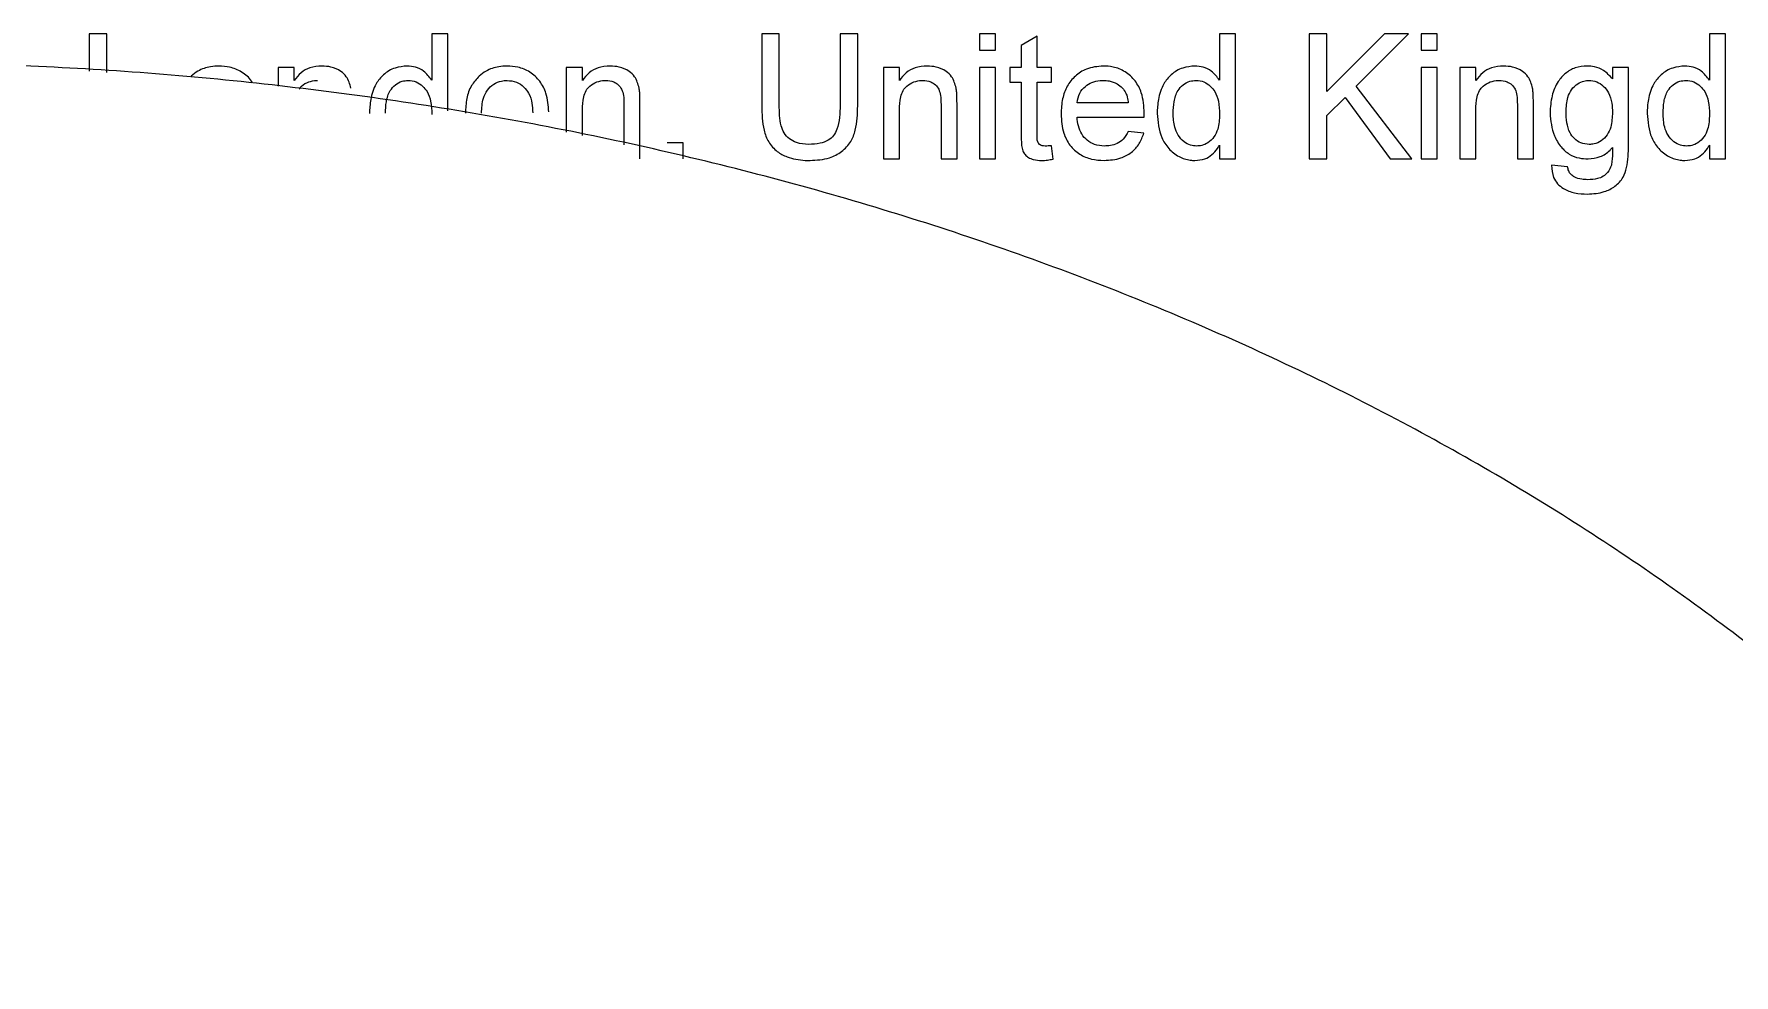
# Model space of a CAD drawing. Extents: x 75 to 2075, y 25 to 1460.
# Drawn here: x 782.26 to 814.22, y 1162.11 to 1179.8 of the extents above; entities that cross this region are included whole.
import ezdxf

# ---------------------------------------------------------------- set-up
doc = ezdxf.new("R2010")
doc.units = 0
doc.header["$LTSCALE"] = 5
doc.linetypes.add('SLD-KATı', pattern=[0])
doc.layers.get('0').update_dxf_attribs({"linetype": 'CONTINUOUS'})

msp = doc.modelspace()

# ---------------------------------------------------------------- linework, layer by layer
at = {"color": 7, "linetype": 'SLD-KATı'}
for p, q in [((783.294, 1179.801), (783.294, 1179.103)), ((783.625, 1179.801), (783.294, 1179.801)), ((783.625, 1179.078), (783.625, 1179.801)), ((789.736, 1179.801), (789.736, 1178.934)), ((790.037, 1179.801), (789.736, 1179.801)), ((790.037, 1178.358), (790.037, 1179.801)), ((795.938, 1179.801), (795.938, 1178.45)), ((796.269, 1179.801), (795.938, 1179.801)), ((796.269, 1178.466), (796.269, 1179.801)), ((797.413, 1179.801), (797.413, 1178.466)), ((797.744, 1179.801), (797.413, 1179.801)), ((797.744, 1178.45), (797.744, 1179.801)), ((800.032, 1179.801), (800.032, 1179.5)), ((800.333, 1179.801), (800.032, 1179.801)), ((800.032, 1179.5), (800.333, 1179.5)), ((800.333, 1179.5), (800.333, 1179.801)), ((801.116, 1179.758), (800.815, 1179.586)), ((800.815, 1179.586), (800.815, 1179.169)), ((801.116, 1179.169), (801.116, 1179.758)), ((804.548, 1179.801), (804.548, 1178.934)), ((804.849, 1179.801), (804.548, 1179.801)), ((804.849, 1177.453), (804.849, 1179.801)), ((806.234, 1179.801), (806.234, 1177.453)), ((806.565, 1179.801), (806.234, 1179.801)), ((806.565, 1178.719), (806.565, 1179.801)), ((807.647, 1179.801), (806.565, 1178.719)), ((807.119, 1178.82), (808.1, 1179.801)), ((808.1, 1179.801), (807.647, 1179.801)), ((808.341, 1179.801), (808.341, 1179.5)), ((808.642, 1179.801), (808.341, 1179.801)), ((808.341, 1179.5), (808.642, 1179.5)), ((808.642, 1179.5), (808.642, 1179.801)), ((813.76, 1179.801), (813.76, 1178.934)), ((814.061, 1179.801), (813.76, 1179.801)), ((814.061, 1177.453), (814.061, 1179.801)), ((786.846, 1179.169), (786.846, 1178.821)), ((787.147, 1179.169), (786.846, 1179.169)), ((787.147, 1178.929), (787.147, 1179.169)), ((792.265, 1179.169), (792.265, 1177.957)), ((792.566, 1179.169), (792.265, 1179.169)), ((792.566, 1178.929), (792.566, 1179.169)), ((798.226, 1179.169), (798.226, 1177.453)), ((798.527, 1179.169), (798.226, 1179.169)), ((798.527, 1178.929), (798.527, 1179.169)), ((800.032, 1179.169), (800.032, 1177.453)), ((800.333, 1179.169), (800.032, 1179.169)), ((800.333, 1177.453), (800.333, 1179.169)), ((800.604, 1179.169), (800.604, 1178.898)), ((800.815, 1179.169), (800.604, 1179.169)), ((800.604, 1178.898), (800.815, 1178.898)), ((800.815, 1178.898), (800.815, 1177.935)), ((801.387, 1179.169), (801.116, 1179.169)), ((801.116, 1177.924), (801.116, 1178.898)), ((801.116, 1178.898), (801.387, 1178.898)), ((801.387, 1178.898), (801.387, 1179.169)), ((808.341, 1179.169), (808.341, 1177.453)), ((808.642, 1179.169), (808.341, 1179.169)), ((808.642, 1177.453), (808.642, 1179.169)), ((809.064, 1179.169), (809.064, 1177.453)), ((809.365, 1179.169), (809.064, 1179.169)), ((809.365, 1178.929), (809.365, 1179.169)), ((811.935, 1179.169), (811.935, 1178.958)), ((812.236, 1179.169), (811.935, 1179.169)), ((812.236, 1177.706), (812.236, 1179.169)), ((806.565, 1178.266), (806.909, 1178.609)), ((806.909, 1178.609), (807.753, 1177.453)), ((808.16, 1177.453), (807.119, 1178.82)), ((792.566, 1177.891), (792.566, 1178.373)), ((793.349, 1178.477), (793.349, 1177.719)), ((793.65, 1177.453), (793.65, 1178.503)), ((798.527, 1177.453), (798.527, 1178.373)), ((799.31, 1178.477), (799.31, 1177.453)), ((799.611, 1177.453), (799.611, 1178.503)), ((802.832, 1178.506), (801.869, 1178.506)), ((801.869, 1178.236), (803.132, 1178.236)), ((806.565, 1177.453), (806.565, 1178.266)), ((809.365, 1177.453), (809.365, 1178.373)), ((810.147, 1178.477), (810.147, 1177.453)), ((810.448, 1177.453), (810.448, 1178.503)), ((803.124, 1177.934), (802.829, 1177.965)), ((794.463, 1177.754), (794.162, 1177.754)), ((794.463, 1177.453), (794.463, 1177.754)), ((801.417, 1177.449), (801.387, 1177.701)), ((804.548, 1177.712), (804.548, 1177.453)), ((813.76, 1177.712), (813.76, 1177.453)), ((798.226, 1177.453), (798.527, 1177.453)), ((799.31, 1177.453), (799.611, 1177.453)), ((800.032, 1177.453), (800.333, 1177.453)), ((804.548, 1177.453), (804.849, 1177.453)), ((806.234, 1177.453), (806.565, 1177.453)), ((807.753, 1177.453), (808.16, 1177.453)), ((808.341, 1177.453), (808.642, 1177.453)), ((809.064, 1177.453), (809.365, 1177.453)), ((810.147, 1177.453), (810.448, 1177.453)), ((811.092, 1177.302), (810.791, 1177.332)), ((813.76, 1177.453), (814.061, 1177.453))]:
    msp.add_line(p, q, dxfattribs=at)
for points, knots in [([(827.781, 1143.431), (827.758, 1144.276), (827.704, 1146.295), (827.189, 1149.458), (826.216, 1152.863), (824.816, 1156.155), (823.012, 1159.316), (820.808, 1162.327), (818.214, 1165.168), (815.242, 1167.815), (811.913, 1170.242), (808.257, 1172.422), (804.314, 1174.329), (800.13, 1175.943), (795.752, 1177.25), (791.228, 1178.242), (786.599, 1178.909), (782.575, 1179.219), (780.108, 1179.248), (779.21, 1179.259)], [0, 0, 0, 0, 0.041005, 0.097935, 0.154841, 0.212122, 0.270143, 0.329201, 0.389483, 0.451027, 0.51371, 0.57728, 0.641425, 0.705855, 0.770316, 0.834712, 0.899019, 0.963264, 1, 1, 1, 1]), ([(785.733, 1179.199), (785.681, 1179.196), (785.544, 1179.19), (785.359, 1179.127), (785.25, 1179.043), (785.208, 1179.01)], [0, 0, 0, 0, 0.276054, 0.721108, 1, 1, 1, 1]), ([(786.365, 1178.875), (786.359, 1178.887), (786.315, 1178.976), (786.166, 1179.091), (785.951, 1179.187), (785.801, 1179.195), (785.733, 1179.199)], [0, 0, 0, 0, 0.05576, 0.398918, 0.726406, 1, 1, 1, 1]), ([(787.67, 1179.199), (787.593, 1179.193), (787.452, 1179.182), (787.267, 1179.081), (787.188, 1178.98), (787.147, 1178.929)], [0, 0, 0, 0, 0.376639, 0.683135, 1, 1, 1, 1]), ([(788.216, 1178.784), (788.194, 1178.86), (788.159, 1178.983), (788.014, 1179.118), (787.851, 1179.187), (787.727, 1179.195), (787.67, 1179.199)], [0, 0, 0, 0, 0.309733, 0.502065, 0.771519, 1, 1, 1, 1]), ([(789.273, 1179.199), (789.195, 1179.192), (789.033, 1179.177), (788.824, 1179.052), (788.662, 1178.843), (788.577, 1178.587), (788.567, 1178.396), (788.562, 1178.309)], [0, 0, 0, 0, 0.181147, 0.37955, 0.551372, 0.795211, 1, 1, 1, 1]), ([(789.736, 1178.934), (789.689, 1178.994), (789.605, 1179.099), (789.435, 1179.187), (789.325, 1179.195), (789.273, 1179.199)], [0, 0, 0, 0, 0.409421, 0.718531, 1, 1, 1, 1]), ([(791.152, 1179.199), (791.1, 1179.196), (790.963, 1179.19), (790.778, 1179.127), (790.669, 1179.043), (790.627, 1179.01)], [0, 0, 0, 0, 0.276054, 0.721108, 1, 1, 1, 1]), ([(791.934, 1178.335), (791.926, 1178.454), (791.913, 1178.659), (791.776, 1178.921), (791.589, 1179.093), (791.369, 1179.187), (791.22, 1179.195), (791.152, 1179.199)], [0, 0, 0, 0, 0.2717717, 0.4655998, 0.6598129, 0.845157, 1, 1, 1, 1]), ([(793.089, 1179.199), (793.011, 1179.193), (792.871, 1179.182), (792.686, 1179.081), (792.607, 1178.98), (792.566, 1178.929)], [0, 0, 0, 0, 0.376639, 0.683135, 1, 1, 1, 1]), ([(793.634, 1178.784), (793.613, 1178.86), (793.578, 1178.983), (793.433, 1179.118), (793.27, 1179.187), (793.146, 1179.195), (793.089, 1179.199)], [0, 0, 0, 0, 0.309733, 0.502065, 0.771519, 1, 1, 1, 1]), ([(799.049, 1179.199), (798.972, 1179.193), (798.832, 1179.182), (798.647, 1179.081), (798.567, 1178.98), (798.527, 1178.929)], [0, 0, 0, 0, 0.376639, 0.683135, 1, 1, 1, 1]), ([(799.595, 1178.784), (799.574, 1178.86), (799.539, 1178.983), (799.394, 1179.118), (799.231, 1179.187), (799.107, 1179.195), (799.049, 1179.199)], [0, 0, 0, 0, 0.309735, 0.502067, 0.771575, 1, 1, 1, 1]), ([(802.361, 1179.199), (802.252, 1179.189), (802.06, 1179.172), (801.827, 1179.018), (801.671, 1178.823), (801.581, 1178.573), (801.572, 1178.393), (801.567, 1178.296)], [0, 0, 0, 0, 0.238839, 0.420272, 0.601328, 0.785867, 1, 1, 1, 1]), ([(803.133, 1178.313), (803.125, 1178.443), (803.111, 1178.658), (802.97, 1178.928), (802.781, 1179.099), (802.566, 1179.188), (802.422, 1179.196), (802.361, 1179.199)], [0, 0, 0, 0, 0.292538, 0.483863, 0.675567, 0.860151, 1, 1, 1, 1]), ([(804.084, 1179.199), (804.007, 1179.192), (803.845, 1179.177), (803.636, 1179.052), (803.473, 1178.843), (803.388, 1178.587), (803.378, 1178.396), (803.374, 1178.309)], [0, 0, 0, 0, 0.181147, 0.37955, 0.551372, 0.795211, 1, 1, 1, 1]), ([(804.548, 1178.934), (804.5, 1178.994), (804.417, 1179.099), (804.246, 1179.187), (804.136, 1179.195), (804.084, 1179.199)], [0, 0, 0, 0, 0.409393, 0.71859, 1, 1, 1, 1]), ([(809.887, 1179.199), (809.81, 1179.193), (809.67, 1179.182), (809.485, 1179.081), (809.405, 1178.98), (809.365, 1178.929)], [0, 0, 0, 0, 0.376639, 0.683135, 1, 1, 1, 1]), ([(810.433, 1178.784), (810.411, 1178.86), (810.376, 1178.983), (810.231, 1179.118), (810.069, 1179.187), (809.944, 1179.195), (809.887, 1179.199)], [0, 0, 0, 0, 0.30972, 0.502057, 0.77157, 1, 1, 1, 1]), ([(811.462, 1179.199), (811.385, 1179.192), (811.238, 1179.18), (811.047, 1179.069), (810.89, 1178.89), (810.782, 1178.631), (810.768, 1178.425), (810.761, 1178.316)], [0, 0, 0, 0, 0.183091, 0.346705, 0.509975, 0.742179, 1, 1, 1, 1]), ([(811.935, 1178.958), (811.882, 1179.015), (811.788, 1179.119), (811.613, 1179.19), (811.507, 1179.196), (811.462, 1179.199)], [0, 0, 0, 0, 0.42062, 0.756139, 1, 1, 1, 1]), ([(813.296, 1179.199), (813.219, 1179.192), (813.057, 1179.177), (812.848, 1179.052), (812.685, 1178.843), (812.601, 1178.587), (812.59, 1178.396), (812.586, 1178.309)], [0, 0, 0, 0, 0.1811181, 0.3795261, 0.5513532, 0.7952087, 1, 1, 1, 1]), ([(813.76, 1178.934), (813.712, 1178.994), (813.629, 1179.099), (813.458, 1179.187), (813.349, 1179.195), (813.296, 1179.199)], [0, 0, 0, 0, 0.409362, 0.718536, 1, 1, 1, 1]), ([(787.24, 1178.764), (787.255, 1178.784), (787.301, 1178.845), (787.417, 1178.907), (787.523, 1178.926), (787.579, 1178.928), (787.586, 1178.928)], [0, 0, 0, 0, 0.18899, 0.576337, 0.948788, 1, 1, 1, 1]), ([(788.863, 1178.31), (788.866, 1178.383), (788.871, 1178.529), (788.931, 1178.72), (789.045, 1178.849), (789.166, 1178.918), (789.253, 1178.925), (789.292, 1178.928)], [0, 0, 0, 0, 0.2592574, 0.5214613, 0.6912263, 0.8617259, 1, 1, 1, 1]), ([(789.292, 1178.928), (789.344, 1178.923), (789.443, 1178.913), (789.564, 1178.828), (789.665, 1178.706), (789.728, 1178.519), (789.733, 1178.37), (789.736, 1178.287)], [0, 0, 0, 0, 0.174962, 0.338725, 0.49045, 0.714401, 1, 1, 1, 1]), ([(790.627, 1179.01), (790.574, 1178.953), (790.464, 1178.832), (790.381, 1178.583), (790.373, 1178.404), (790.369, 1178.311)], [0, 0, 0, 0, 0.300981, 0.634545, 1, 1, 1, 1]), ([(790.67, 1178.312), (790.674, 1178.407), (790.682, 1178.558), (790.772, 1178.748), (790.892, 1178.863), (791.028, 1178.921), (791.115, 1178.926), (791.152, 1178.928)], [0, 0, 0, 0, 0.320815, 0.510581, 0.701395, 0.875295, 1, 1, 1, 1]), ([(791.152, 1178.928), (791.212, 1178.922), (791.328, 1178.911), (791.467, 1178.814), (791.573, 1178.676), (791.626, 1178.506), (791.631, 1178.38), (791.633, 1178.321)], [0, 0, 0, 0, 0.202992, 0.397259, 0.566471, 0.79466, 1, 1, 1, 1]), ([(792.566, 1178.373), (792.569, 1178.455), (792.574, 1178.581), (792.628, 1178.736), (792.713, 1178.837), (792.834, 1178.908), (792.942, 1178.926), (792.998, 1178.928), (793.005, 1178.928)], [0, 0, 0, 0, 0.306184, 0.466338, 0.599855, 0.790968, 0.974733, 1, 1, 1, 1]), ([(793.005, 1178.928), (793.057, 1178.923), (793.143, 1178.915), (793.247, 1178.849), (793.315, 1178.761), (793.346, 1178.63), (793.348, 1178.534), (793.349, 1178.477)], [0, 0, 0, 0, 0.235406, 0.394092, 0.553932, 0.73913, 1, 1, 1, 1]), ([(798.527, 1178.373), (798.53, 1178.455), (798.535, 1178.581), (798.588, 1178.736), (798.674, 1178.837), (798.795, 1178.908), (798.903, 1178.926), (798.959, 1178.928), (798.966, 1178.928)], [0, 0, 0, 0, 0.306184, 0.466338, 0.599855, 0.790968, 0.974733, 1, 1, 1, 1]), ([(798.966, 1178.928), (799.017, 1178.923), (799.104, 1178.915), (799.208, 1178.849), (799.276, 1178.761), (799.307, 1178.63), (799.309, 1178.534), (799.31, 1178.477)], [0, 0, 0, 0, 0.235406, 0.394092, 0.553932, 0.73913, 1, 1, 1, 1]), ([(801.869, 1178.506), (801.88, 1178.57), (801.901, 1178.689), (802.015, 1178.819), (802.149, 1178.899), (802.268, 1178.926), (802.34, 1178.927), (802.359, 1178.928)], [0, 0, 0, 0, 0.266871, 0.497849, 0.698802, 0.917554, 1, 1, 1, 1]), ([(802.359, 1178.928), (802.397, 1178.926), (802.488, 1178.922), (802.617, 1178.876), (802.689, 1178.812), (802.721, 1178.784)], [0, 0, 0, 0, 0.283525, 0.680455, 1, 1, 1, 1]), ([(803.675, 1178.31), (803.677, 1178.383), (803.683, 1178.529), (803.743, 1178.72), (803.856, 1178.849), (803.978, 1178.918), (804.065, 1178.925), (804.104, 1178.928)], [0, 0, 0, 0, 0.259246, 0.521442, 0.691235, 0.86173, 1, 1, 1, 1]), ([(804.104, 1178.928), (804.155, 1178.923), (804.255, 1178.913), (804.376, 1178.828), (804.476, 1178.706), (804.539, 1178.519), (804.545, 1178.37), (804.548, 1178.287)], [0, 0, 0, 0, 0.174963, 0.338727, 0.490452, 0.714404, 1, 1, 1, 1]), ([(809.365, 1178.373), (809.368, 1178.455), (809.373, 1178.581), (809.426, 1178.736), (809.512, 1178.837), (809.633, 1178.908), (809.741, 1178.926), (809.797, 1178.928), (809.804, 1178.928)], [0, 0, 0, 0, 0.306184, 0.466338, 0.599855, 0.790968, 0.974733, 1, 1, 1, 1]), ([(809.804, 1178.928), (809.855, 1178.923), (809.941, 1178.915), (810.046, 1178.849), (810.114, 1178.761), (810.144, 1178.63), (810.146, 1178.534), (810.147, 1178.477)], [0, 0, 0, 0, 0.235344, 0.394086, 0.553928, 0.739128, 1, 1, 1, 1]), ([(811.062, 1178.337), (811.066, 1178.429), (811.074, 1178.576), (811.16, 1178.76), (811.269, 1178.866), (811.388, 1178.921), (811.462, 1178.926), (811.493, 1178.928)], [0, 0, 0, 0, 0.336637, 0.533033, 0.730162, 0.885113, 1, 1, 1, 1]), ([(811.493, 1178.928), (811.543, 1178.923), (811.642, 1178.913), (811.771, 1178.823), (811.877, 1178.688), (811.928, 1178.511), (811.933, 1178.386), (811.935, 1178.327)], [0, 0, 0, 0, 0.178631, 0.352706, 0.547383, 0.788455, 1, 1, 1, 1]), ([(812.887, 1178.31), (812.89, 1178.383), (812.895, 1178.529), (812.955, 1178.72), (813.069, 1178.849), (813.19, 1178.918), (813.277, 1178.925), (813.316, 1178.928)], [0, 0, 0, 0, 0.259257, 0.521465, 0.691266, 0.861724, 1, 1, 1, 1]), ([(813.316, 1178.928), (813.367, 1178.923), (813.467, 1178.913), (813.588, 1178.828), (813.688, 1178.706), (813.751, 1178.519), (813.757, 1178.37), (813.76, 1178.287)], [0, 0, 0, 0, 0.17496, 0.338763, 0.490455, 0.714404, 1, 1, 1, 1]), ([(793.65, 1178.503), (793.65, 1178.541), (793.649, 1178.607), (793.646, 1178.701), (793.638, 1178.756), (793.634, 1178.784)], [0, 0, 0, 0, 0.405278, 0.702215, 1, 1, 1, 1]), ([(799.611, 1178.503), (799.61, 1178.541), (799.61, 1178.607), (799.607, 1178.701), (799.599, 1178.756), (799.595, 1178.784)], [0, 0, 0, 0, 0.405278, 0.702215, 1, 1, 1, 1]), ([(802.721, 1178.784), (802.745, 1178.753), (802.786, 1178.701), (802.818, 1178.604), (802.827, 1178.542), (802.832, 1178.506)], [0, 0, 0, 0, 0.380648, 0.647282, 1, 1, 1, 1]), ([(810.448, 1178.503), (810.448, 1178.541), (810.447, 1178.607), (810.444, 1178.701), (810.437, 1178.756), (810.433, 1178.784)], [0, 0, 0, 0, 0.405271, 0.702203, 1, 1, 1, 1]), ([(795.938, 1178.45), (795.943, 1178.296), (795.95, 1178.063), (796.058, 1177.763), (796.216, 1177.589), (796.452, 1177.462), (796.67, 1177.426), (796.816, 1177.423), (796.847, 1177.423)], [0, 0, 0, 0, 0.28968, 0.439698, 0.591292, 0.723356, 0.941796, 1, 1, 1, 1]), ([(796.821, 1177.724), (796.743, 1177.729), (796.615, 1177.738), (796.455, 1177.824), (796.353, 1177.936), (796.271, 1178.153), (796.27, 1178.333), (796.269, 1178.466)], [0, 0, 0, 0, 0.216122, 0.357307, 0.499133, 0.632032, 1, 1, 1, 1]), ([(797.413, 1178.466), (797.41, 1178.309), (797.405, 1178.109), (797.297, 1177.887), (797.185, 1177.792), (797.021, 1177.733), (796.893, 1177.727), (796.821, 1177.724)], [0, 0, 0, 0, 0.416013, 0.535463, 0.656158, 0.803846, 1, 1, 1, 1]), ([(796.847, 1177.423), (796.972, 1177.43), (797.182, 1177.441), (797.448, 1177.58), (797.621, 1177.764), (797.733, 1178.064), (797.74, 1178.296), (797.744, 1178.45)], [0, 0, 0, 0, 0.2364568, 0.3983865, 0.5606672, 0.7069081, 1, 1, 1, 1]), ([(801.567, 1178.296), (801.575, 1178.173), (801.588, 1177.966), (801.723, 1177.702), (801.908, 1177.533), (802.136, 1177.436), (802.296, 1177.427), (802.377, 1177.423)], [0, 0, 0, 0, 0.272982, 0.458379, 0.644455, 0.820551, 1, 1, 1, 1]), ([(802.381, 1177.694), (802.319, 1177.699), (802.203, 1177.709), (802.055, 1177.796), (801.949, 1177.918), (801.886, 1178.071), (801.874, 1178.18), (801.869, 1178.236)], [0, 0, 0, 0, 0.223511, 0.413545, 0.603314, 0.799908, 1, 1, 1, 1]), ([(803.132, 1178.236), (803.132, 1178.242), (803.132, 1178.255), (803.133, 1178.281), (803.133, 1178.3), (803.133, 1178.313)], [0, 0, 0, 0, 0.250018, 0.500035, 1, 1, 1, 1]), ([(803.374, 1178.309), (803.388, 1178.153), (803.409, 1177.913), (803.582, 1177.638), (803.772, 1177.488), (803.953, 1177.428), (804.056, 1177.424), (804.085, 1177.423)], [0, 0, 0, 0, 0.366627, 0.559971, 0.754484, 0.93054, 1, 1, 1, 1]), ([(804.116, 1177.694), (804.077, 1177.697), (803.992, 1177.704), (803.867, 1177.775), (803.761, 1177.893), (803.685, 1178.079), (803.679, 1178.222), (803.675, 1178.31)], [0, 0, 0, 0, 0.136106, 0.301338, 0.496521, 0.689838, 1, 1, 1, 1]), ([(804.548, 1178.287), (804.543, 1178.194), (804.536, 1178.047), (804.451, 1177.861), (804.342, 1177.756), (804.224, 1177.701), (804.149, 1177.696), (804.116, 1177.694)], [0, 0, 0, 0, 0.337635, 0.533002, 0.729396, 0.879335, 1, 1, 1, 1]), ([(810.761, 1178.316), (810.775, 1178.169), (810.797, 1177.938), (810.954, 1177.681), (811.116, 1177.533), (811.298, 1177.462), (811.42, 1177.456), (811.476, 1177.453)], [0, 0, 0, 0, 0.3484999, 0.5456334, 0.7060492, 0.8667123, 1, 1, 1, 1]), ([(811.497, 1177.724), (811.443, 1177.729), (811.34, 1177.74), (811.216, 1177.828), (811.119, 1177.958), (811.069, 1178.134), (811.064, 1178.269), (811.062, 1178.337)], [0, 0, 0, 0, 0.190155, 0.362773, 0.522597, 0.758297, 1, 1, 1, 1]), ([(811.935, 1178.327), (811.931, 1178.234), (811.924, 1178.087), (811.845, 1177.899), (811.733, 1177.787), (811.608, 1177.73), (811.528, 1177.725), (811.497, 1177.724)], [0, 0, 0, 0, 0.331432, 0.523228, 0.716471, 0.888885, 1, 1, 1, 1]), ([(812.586, 1178.309), (812.6, 1178.153), (812.621, 1177.913), (812.794, 1177.638), (812.984, 1177.488), (813.165, 1177.428), (813.268, 1177.424), (813.298, 1177.423)], [0, 0, 0, 0, 0.366636, 0.559986, 0.754477, 0.930539, 1, 1, 1, 1]), ([(813.328, 1177.694), (813.29, 1177.697), (813.204, 1177.704), (813.079, 1177.775), (812.973, 1177.893), (812.897, 1178.079), (812.891, 1178.222), (812.887, 1178.31)], [0, 0, 0, 0, 0.136109, 0.301298, 0.496518, 0.689838, 1, 1, 1, 1]), ([(813.76, 1178.287), (813.756, 1178.194), (813.749, 1178.047), (813.664, 1177.861), (813.554, 1177.756), (813.436, 1177.701), (813.361, 1177.696), (813.328, 1177.694)], [0, 0, 0, 0, 0.337628, 0.533012, 0.729402, 0.879338, 1, 1, 1, 1]), ([(800.815, 1177.935), (800.816, 1177.859), (800.818, 1177.748), (800.839, 1177.608), (800.889, 1177.53), (800.957, 1177.473), (801.064, 1177.428), (801.151, 1177.425), (801.205, 1177.423)], [0, 0, 0, 0, 0.301491, 0.439755, 0.550129, 0.659865, 0.787834, 1, 1, 1, 1]), ([(801.269, 1177.694), (801.249, 1177.694), (801.217, 1177.696), (801.174, 1177.712), (801.145, 1177.739), (801.114, 1177.797), (801.117, 1177.863), (801.116, 1177.913), (801.116, 1177.924)], [0, 0, 0, 0, 0.179252, 0.296648, 0.414338, 0.537171, 0.894869, 1, 1, 1, 1]), ([(802.377, 1177.423), (802.483, 1177.43), (802.666, 1177.442), (802.895, 1177.565), (803.048, 1177.73), (803.099, 1177.868), (803.124, 1177.934)], [0, 0, 0, 0, 0.325183, 0.554033, 0.783202, 1, 1, 1, 1]), ([(802.829, 1177.965), (802.8, 1177.914), (802.75, 1177.823), (802.627, 1177.737), (802.503, 1177.699), (802.42, 1177.695), (802.381, 1177.694)], [0, 0, 0, 0, 0.309997, 0.551334, 0.791209, 1, 1, 1, 1]), ([(801.387, 1177.701), (801.377, 1177.7), (801.357, 1177.698), (801.318, 1177.695), (801.288, 1177.694), (801.269, 1177.694)], [0, 0, 0, 0, 0.250116, 0.500216, 1, 1, 1, 1]), ([(804.085, 1177.423), (804.148, 1177.428), (804.264, 1177.437), (804.41, 1177.526), (804.497, 1177.624), (804.535, 1177.69), (804.548, 1177.712)], [0, 0, 0, 0, 0.3243705, 0.5976025, 0.8698211, 1, 1, 1, 1]), ([(811.465, 1176.79), (811.573, 1176.797), (811.757, 1176.809), (811.99, 1176.93), (812.142, 1177.091), (812.231, 1177.362), (812.234, 1177.567), (812.236, 1177.706)], [0, 0, 0, 0, 0.2309168, 0.3940109, 0.5581107, 0.698889, 1, 1, 1, 1]), ([(811.476, 1177.453), (811.554, 1177.46), (811.706, 1177.475), (811.855, 1177.577), (811.92, 1177.647), (811.935, 1177.664)], [0, 0, 0, 0, 0.4460035, 0.8735236, 1, 1, 1, 1]), ([(811.935, 1177.664), (811.935, 1177.625), (811.935, 1177.551), (811.932, 1177.441), (811.92, 1177.369), (811.915, 1177.333)], [0, 0, 0, 0, 0.344914, 0.671245, 1, 1, 1, 1]), ([(813.298, 1177.423), (813.36, 1177.428), (813.476, 1177.437), (813.622, 1177.526), (813.709, 1177.624), (813.747, 1177.69), (813.76, 1177.712)], [0, 0, 0, 0, 0.324423, 0.597639, 0.869791, 1, 1, 1, 1]), ([(801.205, 1177.423), (801.223, 1177.423), (801.258, 1177.424), (801.329, 1177.432), (801.382, 1177.442), (801.417, 1177.449)], [0, 0, 0, 0, 0.250369, 0.500852, 1, 1, 1, 1]), ([(810.791, 1177.332), (810.796, 1177.254), (810.804, 1177.128), (810.899, 1176.979), (811.034, 1176.876), (811.228, 1176.802), (811.384, 1176.794), (811.465, 1176.79)], [0, 0, 0, 0, 0.236424, 0.379611, 0.522599, 0.752257, 1, 1, 1, 1]), ([(811.187, 1177.133), (811.166, 1177.151), (811.126, 1177.187), (811.101, 1177.251), (811.094, 1177.289), (811.092, 1177.302)], [0, 0, 0, 0, 0.412466, 0.803064, 1, 1, 1, 1]), ([(811.915, 1177.333), (811.895, 1177.286), (811.861, 1177.203), (811.762, 1177.119), (811.633, 1177.068), (811.533, 1177.064), (811.472, 1177.061)], [0, 0, 0, 0, 0.2704925, 0.47116, 0.6721619, 1, 1, 1, 1]), ([(811.472, 1177.061), (811.433, 1177.063), (811.346, 1177.066), (811.249, 1177.095), (811.197, 1177.127), (811.187, 1177.133)], [0, 0, 0, 0, 0.385373, 0.879236, 1, 1, 1, 1])]:
    msp.add_open_spline(points, degree=3, knots=knots, dxfattribs=at)

doc.saveas('drawing.dxf')
